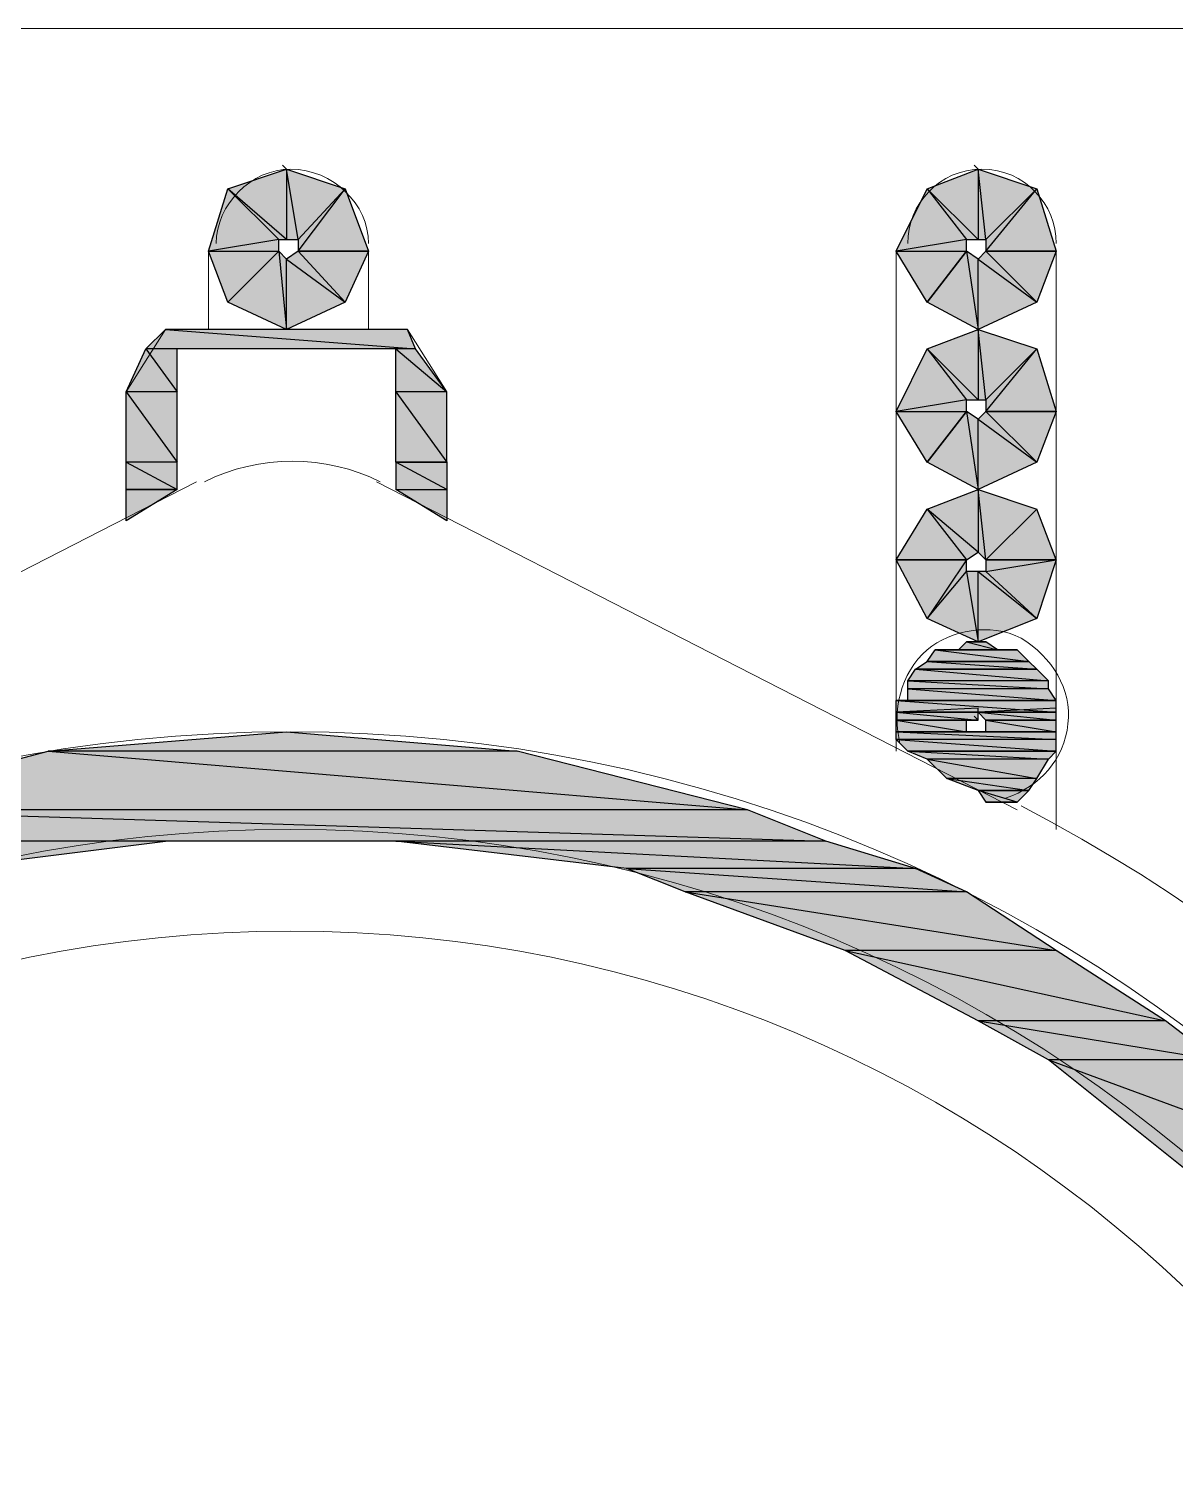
# Model space of a CAD drawing. Header units: millimetres. Extents: x 40 to 176, y -32 to 59.
# Drawn here: x 109.046 to 109.456, y 0.736 to 1.247 of the extents above; entities that cross this region are included whole.
import ezdxf

# ---------------------------------------------------------------- set-up
doc = ezdxf.new("R2010")
doc.units = ezdxf.units.MM
doc.layers.add('15 - Quadro de medição', color=6, linetype='Continuous')

msp = doc.modelspace()

# ---------------------------------------------------------------- hatches: boundary and pattern name
at = {"layer": '15 - Quadro de medição', "true_color": 0x000007}
h = msp.add_hatch(color=7, dxfattribs=at)
h.paths.add_polyline_path([(109.16781, 1.16728), (109.14267, 1.16728), (109.15943, 1.18963)])
h.paths.add_polyline_path([(109.14267, 1.16728), (109.15943, 1.18963), (109.14267, 1.17147)])
h.paths.add_polyline_path([(109.15943, 1.18963), (109.14267, 1.17147), (109.13848, 1.19661)])
h.paths.add_polyline_path([(109.14267, 1.17147), (109.13848, 1.19661), (109.13848, 1.17147)])
h.paths.add_polyline_path([(109.13848, 1.19661), (109.13848, 1.17147), (109.11753, 1.18963)])
h.paths.add_polyline_path([(109.13848, 1.17147), (109.11753, 1.18963), (109.13569, 1.17147)])
h.paths.add_polyline_path([(109.11753, 1.18963), (109.13569, 1.17147), (109.11054, 1.16728)])
h.paths.add_polyline_path([(109.13569, 1.17147), (109.11054, 1.16728), (109.13569, 1.16728)])
h.paths.add_polyline_path([(109.11054, 1.16728), (109.13569, 1.16728), (109.11753, 1.14912)])
h = msp.add_hatch(color=7, dxfattribs=at)
h.paths.add_polyline_path([(109.41364, 1.16728), (109.3885, 1.16728), (109.40666, 1.18963)])
h.paths.add_polyline_path([(109.3885, 1.16728), (109.40666, 1.18963), (109.3885, 1.17147)])
h.paths.add_polyline_path([(109.40666, 1.18963), (109.3885, 1.17147), (109.38571, 1.19661)])
h.paths.add_polyline_path([(109.3885, 1.17147), (109.38571, 1.19661), (109.38571, 1.17147)])
h.paths.add_polyline_path([(109.38571, 1.19661), (109.38571, 1.17147), (109.36755, 1.18963)])
h.paths.add_polyline_path([(109.38571, 1.17147), (109.36755, 1.18963), (109.38152, 1.17147)])
h.paths.add_polyline_path([(109.36755, 1.18963), (109.38152, 1.17147), (109.35637, 1.16728)])
h.paths.add_polyline_path([(109.38152, 1.17147), (109.35637, 1.16728), (109.38152, 1.16728)])
h.paths.add_polyline_path([(109.35637, 1.16728), (109.38152, 1.16728), (109.36755, 1.14912)])
h = msp.add_hatch(color=7, dxfattribs=at)
h.paths.add_polyline_path([(109.11753, 1.14912), (109.13569, 1.16728), (109.13848, 1.13934)])
h.paths.add_polyline_path([(109.13569, 1.16728), (109.13848, 1.13934), (109.13848, 1.16448)])
h.paths.add_polyline_path([(109.13848, 1.13934), (109.13848, 1.16448), (109.15943, 1.14912)])
h.paths.add_polyline_path([(109.13848, 1.16448), (109.15943, 1.14912), (109.14267, 1.16728)])
h.paths.add_polyline_path([(109.15943, 1.14912), (109.14267, 1.16728), (109.16781, 1.16728)])
h = msp.add_hatch(color=7, dxfattribs=at)
h.paths.add_polyline_path([(109.36755, 1.14912), (109.38152, 1.16728), (109.38571, 1.13934)])
h.paths.add_polyline_path([(109.38152, 1.16728), (109.38571, 1.13934), (109.38571, 1.16448)])
h.paths.add_polyline_path([(109.38571, 1.13934), (109.38571, 1.16448), (109.40666, 1.14912)])
h.paths.add_polyline_path([(109.38571, 1.16448), (109.40666, 1.14912), (109.3885, 1.16728)])
h.paths.add_polyline_path([(109.40666, 1.14912), (109.3885, 1.16728), (109.41364, 1.16728)])
h = msp.add_hatch(color=7, dxfattribs=at)
h.paths.add_polyline_path([(109.18178, 1.13934), (109.09518, 1.13934), (109.18457, 1.13236)])
h.paths.add_polyline_path([(109.09518, 1.13934), (109.18457, 1.13236), (109.0882, 1.13236)])
h = msp.add_hatch(color=7, dxfattribs=at)
h.paths.add_polyline_path([(109.41364, 1.11001), (109.3885, 1.11001), (109.40666, 1.13236)])
h.paths.add_polyline_path([(109.3885, 1.11001), (109.40666, 1.13236), (109.3885, 1.1142)])
h.paths.add_polyline_path([(109.40666, 1.13236), (109.3885, 1.1142), (109.38571, 1.13934)])
h.paths.add_polyline_path([(109.3885, 1.1142), (109.38571, 1.13934), (109.38571, 1.1142)])
h.paths.add_polyline_path([(109.38571, 1.13934), (109.38571, 1.1142), (109.36755, 1.13236)])
h.paths.add_polyline_path([(109.38571, 1.1142), (109.36755, 1.13236), (109.38152, 1.1142)])
h.paths.add_polyline_path([(109.36755, 1.13236), (109.38152, 1.1142), (109.35637, 1.11001)])
h.paths.add_polyline_path([(109.38152, 1.1142), (109.35637, 1.11001), (109.38152, 1.11001)])
h.paths.add_polyline_path([(109.35637, 1.11001), (109.38152, 1.11001), (109.36755, 1.09185)])
h = msp.add_hatch(color=7, dxfattribs=at)
h.paths.add_polyline_path([(109.09937, 1.13236), (109.0882, 1.13236), (109.09937, 1.11699)])
h.paths.add_polyline_path([(109.0882, 1.13236), (109.09937, 1.11699), (109.08121, 1.11699)])
h = msp.add_hatch(color=7, dxfattribs=at)
h.paths.add_polyline_path([(109.18457, 1.13236), (109.17759, 1.13236), (109.19575, 1.11699)])
h.paths.add_polyline_path([(109.17759, 1.13236), (109.19575, 1.11699), (109.17759, 1.11699)])
h = msp.add_hatch(color=7, dxfattribs=at)
h.paths.add_polyline_path([(109.09937, 1.11699), (109.08121, 1.11699), (109.09937, 1.09185)])
h.paths.add_polyline_path([(109.08121, 1.11699), (109.09937, 1.09185), (109.08121, 1.09185)])
h = msp.add_hatch(color=7, dxfattribs=at)
h.paths.add_polyline_path([(109.19575, 1.11699), (109.17759, 1.11699), (109.19575, 1.09185)])
h.paths.add_polyline_path([(109.17759, 1.11699), (109.19575, 1.09185), (109.17759, 1.09185)])
h = msp.add_hatch(color=7, dxfattribs=at)
h.paths.add_polyline_path([(109.36755, 1.09185), (109.38152, 1.11001), (109.38571, 1.08208)])
h.paths.add_polyline_path([(109.38152, 1.11001), (109.38571, 1.08208), (109.38571, 1.10722)])
h.paths.add_polyline_path([(109.38571, 1.08208), (109.38571, 1.10722), (109.40666, 1.09185)])
h.paths.add_polyline_path([(109.38571, 1.10722), (109.40666, 1.09185), (109.3885, 1.11001)])
h.paths.add_polyline_path([(109.40666, 1.09185), (109.3885, 1.11001), (109.41364, 1.11001)])
h = msp.add_hatch(color=7, dxfattribs=at)
h.paths.add_polyline_path([(109.09937, 1.09185), (109.08121, 1.09185), (109.09937, 1.08208)])
h.paths.add_polyline_path([(109.08121, 1.09185), (109.09937, 1.08208), (109.08121, 1.08208)])
h = msp.add_hatch(color=7, dxfattribs=at)
h.paths.add_polyline_path([(109.17759, 1.09185), (109.17759, 1.08208), (109.19575, 1.08208)])
h.paths.add_polyline_path([(109.17759, 1.08208), (109.19575, 1.08208), (109.19575, 1.0709)])
for points in [[(109.17759, 1.09185), (109.19575, 1.09185), (109.19575, 1.08208)], [(109.08121, 1.08208), (109.09937, 1.08208), (109.08121, 1.0709)], [(109.13848, 0.99548), (109.22089, 0.98849), (109.05328, 0.98849)], [(109.38571, 0.97453), (109.40386, 0.97453), (109.39967, 0.97034)]]:
    msp.add_hatch(color=7, dxfattribs=at).paths.add_polyline_path(points)
h = msp.add_hatch(color=7, dxfattribs=at)
h.paths.add_polyline_path([(109.41364, 1.05693), (109.40666, 1.07509), (109.3885, 1.05693)])
h.paths.add_polyline_path([(109.40666, 1.07509), (109.3885, 1.05693), (109.38571, 1.08208)])
h.paths.add_polyline_path([(109.3885, 1.05693), (109.38571, 1.08208), (109.38571, 1.05973)])
h.paths.add_polyline_path([(109.38571, 1.08208), (109.38571, 1.05973), (109.36755, 1.07509)])
h.paths.add_polyline_path([(109.38571, 1.05973), (109.36755, 1.07509), (109.38152, 1.05693)])
h.paths.add_polyline_path([(109.36755, 1.07509), (109.38152, 1.05693), (109.35637, 1.05693)])
h = msp.add_hatch(color=7, dxfattribs=at)
h.paths.add_polyline_path([(109.35637, 1.05693), (109.38152, 1.05693), (109.36755, 1.03598)])
h.paths.add_polyline_path([(109.38152, 1.05693), (109.36755, 1.03598), (109.38152, 1.05274)])
h.paths.add_polyline_path([(109.36755, 1.03598), (109.38152, 1.05274), (109.38571, 1.0276)])
h.paths.add_polyline_path([(109.38152, 1.05274), (109.38571, 1.0276), (109.38571, 1.05274)])
h.paths.add_polyline_path([(109.38571, 1.0276), (109.38571, 1.05274), (109.40666, 1.03598)])
h.paths.add_polyline_path([(109.38571, 1.05274), (109.40666, 1.03598), (109.3885, 1.05274)])
h.paths.add_polyline_path([(109.40666, 1.03598), (109.3885, 1.05274), (109.41364, 1.05693)])
h.paths.add_polyline_path([(109.3885, 1.05274), (109.41364, 1.05693), (109.3885, 1.05693)])
h = msp.add_hatch(color=7, dxfattribs=at)
h.paths.add_polyline_path([(109.3885, 1.0276), (109.38152, 1.0276), (109.39269, 1.02481)])
h.paths.add_polyline_path([(109.38152, 1.0276), (109.39269, 1.02481), (109.37872, 1.02481)])
h = msp.add_hatch(color=7, dxfattribs=at)
h.paths.add_polyline_path([(109.39967, 1.02481), (109.37034, 1.02481), (109.40386, 1.02062)])
h.paths.add_polyline_path([(109.37034, 1.02481), (109.40386, 1.02062), (109.36755, 1.02062)])
h.paths.add_polyline_path([(109.40386, 1.02062), (109.36755, 1.02062)])
h.paths.add_polyline_path([(109.36755, 1.02062), (109.40386, 1.02062), (109.40247, 1.02062)])
h = msp.add_hatch(color=7, dxfattribs=at)
h.paths.add_polyline_path([(109.39548, 1.02481), (109.37872, 1.02481)])
h.paths.add_polyline_path([(109.39548, 1.02481), (109.37872, 1.02481), (109.39269, 1.02481)])
h = msp.add_hatch(color=7, dxfattribs=at)
h.paths.add_polyline_path([(109.40666, 1.01783), (109.36336, 1.01783), (109.41085, 1.01363)])
h.paths.add_polyline_path([(109.36336, 1.01783), (109.41085, 1.01363), (109.36056, 1.01363)])
h = msp.add_hatch(color=7, dxfattribs=at)
h.paths.add_polyline_path([(109.40386, 1.02062), (109.36755, 1.02062), (109.40666, 1.01783)])
h.paths.add_polyline_path([(109.36755, 1.02062), (109.40666, 1.01783), (109.36336, 1.01783)])
h.paths.add_polyline_path([(109.40666, 1.01783), (109.36336, 1.01783)])
h.paths.add_polyline_path([(109.36336, 1.01783), (109.40666, 1.01783)])
h = msp.add_hatch(color=7, dxfattribs=at)
h.paths.add_polyline_path([(109.41085, 1.01363), (109.36056, 1.01363), (109.41085, 1.01084)])
h.paths.add_polyline_path([(109.36056, 1.01363), (109.41085, 1.01084), (109.36056, 1.01084)])
h = msp.add_hatch(color=7, dxfattribs=at)
h.paths.add_polyline_path([(109.41085, 1.01084), (109.36056, 1.01084), (109.41364, 1.00665)])
h.paths.add_polyline_path([(109.36056, 1.01084), (109.41364, 1.00665), (109.36056, 1.00665)])
h.paths.add_polyline_path([(109.41364, 1.00665), (109.36056, 1.00665), (109.35637, 1.00665)])
h = msp.add_hatch(color=7, dxfattribs=at)
h.paths.add_polyline_path([(109.41364, 1.00665), (109.35637, 1.00665), (109.41364, 1.00246)])
h.paths.add_polyline_path([(109.35637, 1.00665), (109.41364, 1.00246), (109.35637, 1.00246)])
h = msp.add_hatch(color=7, dxfattribs=at)
h.paths.add_polyline_path([(109.35637, 1.00246), (109.38571, 1.00246), (109.38571, 1.00386)])
h.paths.add_polyline_path([(109.38571, 1.00246), (109.38571, 1.00386), (109.35637, 1.00246)])
h = msp.add_hatch(color=7, dxfattribs=at)
h.paths.add_polyline_path([(109.35637, 1.00246), (109.38571, 1.00246), (109.38571, 1.00386)])
h.paths.add_polyline_path([(109.38571, 1.00246), (109.38571, 1.00386), (109.35637, 1.00246)])
h = msp.add_hatch(color=7, dxfattribs=at)
h.paths.add_polyline_path([(109.38571, 1.00246), (109.35637, 1.00246), (109.38571, 0.99967)])
h.paths.add_polyline_path([(109.35637, 1.00246), (109.38571, 0.99967), (109.35637, 0.99967)])
h = msp.add_hatch(color=7, dxfattribs=at)
h.paths.add_polyline_path([(109.38571, 1.00246), (109.41364, 1.00246), (109.41364, 1.00386)])
h.paths.add_polyline_path([(109.41364, 1.00246), (109.41364, 1.00386), (109.38571, 1.00246)])
h = msp.add_hatch(color=7, dxfattribs=at)
h.paths.add_polyline_path([(109.41364, 1.00246), (109.38571, 1.00246), (109.41364, 0.99967)])
h.paths.add_polyline_path([(109.38571, 1.00246), (109.41364, 0.99967), (109.3885, 0.99967)])
h = msp.add_hatch(color=7, dxfattribs=at)
h.paths.add_polyline_path([(109.38152, 0.99967), (109.35637, 0.99967)])
h.paths.add_polyline_path([(109.38152, 0.99967), (109.35637, 0.99967), (109.38571, 0.99967)])
h = msp.add_hatch(color=7, dxfattribs=at)
h.paths.add_polyline_path([(109.38152, 0.99967), (109.35637, 0.99967), (109.38152, 0.99548)])
h.paths.add_polyline_path([(109.35637, 0.99967), (109.38152, 0.99548), (109.35637, 0.99548)])
h = msp.add_hatch(color=7, dxfattribs=at)
h.paths.add_polyline_path([(109.41364, 0.99967), (109.3885, 0.99967), (109.41364, 0.99548)])
h.paths.add_polyline_path([(109.3885, 0.99967), (109.41364, 0.99548), (109.3885, 0.99548)])
h = msp.add_hatch(color=7, dxfattribs=at)
h.paths.add_polyline_path([(109.38571, 0.99548), (109.35637, 0.99548)])
h.paths.add_polyline_path([(109.38571, 0.99548), (109.35637, 0.99548), (109.38152, 0.99548)])
h = msp.add_hatch(color=7, dxfattribs=at)
h.paths.add_polyline_path([(109.41364, 0.99548), (109.35637, 0.99548), (109.41364, 0.99268)])
h.paths.add_polyline_path([(109.35637, 0.99548), (109.41364, 0.99268), (109.35637, 0.99268)])
h = msp.add_hatch(color=7, dxfattribs=at)
h.paths.add_polyline_path([(109.41364, 0.99268), (109.35637, 0.99268), (109.41364, 0.98849)])
h.paths.add_polyline_path([(109.35637, 0.99268), (109.41364, 0.98849), (109.36056, 0.98849)])
h.paths.add_polyline_path([(109.41364, 0.98849), (109.36056, 0.98849)])
h.paths.add_polyline_path([(109.36056, 0.98849), (109.41364, 0.98849)])
h = msp.add_hatch(color=7, dxfattribs=at)
h.paths.add_polyline_path([(109.41364, 0.99548), (109.3885, 0.99548)])
h.paths.add_polyline_path([(109.3885, 0.99548), (109.41364, 0.99548)])
h.paths.add_polyline_path([(109.41364, 0.99548), (109.3885, 0.99548)])
h.paths.add_polyline_path([(109.41364, 0.99548), (109.3885, 0.99548), (109.38571, 0.99548)])
h = msp.add_hatch(color=7, dxfattribs=at)
h.paths.add_polyline_path([(109.22089, 0.98849), (109.05328, 0.98849), (109.3033, 0.96754)])
h.paths.add_polyline_path([(109.05328, 0.98849), (109.3033, 0.96754), (108.97366, 0.96754)])
h = msp.add_hatch(color=7, dxfattribs=at)
h.paths.add_polyline_path([(109.41364, 0.98849), (109.36056, 0.98849), (109.41085, 0.9857)])
h.paths.add_polyline_path([(109.36056, 0.98849), (109.41085, 0.9857), (109.36755, 0.9857)])
h = msp.add_hatch(color=7, dxfattribs=at)
h.paths.add_polyline_path([(109.41085, 0.9857), (109.36755, 0.9857), (109.40666, 0.97872)])
h.paths.add_polyline_path([(109.36755, 0.9857), (109.40666, 0.97872), (109.37453, 0.97872)])
h = msp.add_hatch(color=7, dxfattribs=at)
h.paths.add_polyline_path([(109.40666, 0.97872), (109.37453, 0.97872), (109.40386, 0.97453)])
h.paths.add_polyline_path([(109.37453, 0.97872), (109.40386, 0.97453), (109.38571, 0.97453)])
h = msp.add_hatch(color=7, dxfattribs=at)
h.paths.add_polyline_path([(109.38571, 0.97453), (109.3885, 0.97034), (109.39967, 0.97034)])
h.paths.add_polyline_path([(109.3885, 0.97034), (109.39967, 0.97034), (109.39269, 0.97034)])
h = msp.add_hatch(color=7, dxfattribs=at)
h.paths.add_polyline_path([(109.3033, 0.96754), (108.97366, 0.96754), (109.33123, 0.95637)])
h.paths.add_polyline_path([(108.97366, 0.96754), (109.33123, 0.95637), (108.94573, 0.95637)])
h = msp.add_hatch(color=7, dxfattribs=at)
h.paths.add_polyline_path([(109.09518, 0.95637), (108.94573, 0.95637), (109.01696, 0.94659)])
h.paths.add_polyline_path([(108.94573, 0.95637), (109.01696, 0.94659), (108.9136, 0.94659)])
h = msp.add_hatch(color=7, dxfattribs=at)
h.paths.add_polyline_path([(109.33123, 0.95637), (109.17759, 0.95637), (109.36336, 0.94659)])
h.paths.add_polyline_path([(109.17759, 0.95637), (109.36336, 0.94659), (109.26, 0.94659)])
h = msp.add_hatch(color=7, dxfattribs=at)
h.paths.add_polyline_path([(109.36336, 0.94659), (109.26, 0.94659), (109.38152, 0.93821)])
h.paths.add_polyline_path([(109.26, 0.94659), (109.38152, 0.93821), (109.28095, 0.93821)])
h = msp.add_hatch(color=7, dxfattribs=at)
h.paths.add_polyline_path([(109.38152, 0.93821), (109.28095, 0.93821), (109.41364, 0.91726)])
h.paths.add_polyline_path([(109.28095, 0.93821), (109.41364, 0.91726), (109.33822, 0.91726)])
h = msp.add_hatch(color=7, dxfattribs=at)
h.paths.add_polyline_path([(109.41364, 0.91726), (109.33822, 0.91726), (109.45275, 0.89212)])
h.paths.add_polyline_path([(109.33822, 0.91726), (109.45275, 0.89212), (109.38571, 0.89212)])
h = msp.add_hatch(color=7, dxfattribs=at)
h.paths.add_polyline_path([(109.45275, 0.89212), (109.38571, 0.89212), (109.47091, 0.87815)])
h.paths.add_polyline_path([(109.38571, 0.89212), (109.47091, 0.87815), (109.41085, 0.87815)])
h = msp.add_hatch(color=7, dxfattribs=at)
h.paths.add_polyline_path([(109.47091, 0.87815), (109.41085, 0.87815), (109.517, 0.83904)])
h.paths.add_polyline_path([(109.41085, 0.87815), (109.517, 0.83904), (109.45973, 0.83904)])

# ---------------------------------------------------------------- linework, layer by layer
at = {"layer": '15 - Quadro de medição', "color": 7, "linetype": 'Continuous', "lineweight": 20, "true_color": 0x000007}
for points in [[(108.28087, 1.24689), (109.99609, 1.24689), (109.99609, -2.31903), (108.27389, -2.31903), (108.27249, -2.31763), (108.20824, -2.31903)], [(108.29484, 1.24689), (109.97514, 1.24689), (109.97514, 1.24689)], [(109.13848, 1.19661), (109.13708, 1.19801), (109.13708, 1.19801)], [(109.38571, 1.19661), (109.38431, 1.19801), (109.38431, 1.19801)], [(109.11054, 1.16728), (109.11054, 1.13934), (109.11054, 1.13934)], [(109.16781, 1.13934), (109.16781, 1.16728), (109.16781, 1.16728)], [(109.35637, 1.16728), (109.35637, 0.98849), (109.35637, 0.98849)], [(109.41364, 0.96056), (109.41364, 1.16728), (109.41364, 1.16728)], [(109.19575, 1.0709), (109.19575, 1.11699), (109.18178, 1.13934), (109.13848, 1.13934), (109.09518, 1.13934), (109.08121, 1.11699), (109.08121, 1.0709)], [(109.17759, 1.08208), (109.17759, 1.09185), (109.17759, 1.13236), (109.13848, 1.13236), (109.09937, 1.13236), (109.09937, 1.09185), (109.09937, 1.08208)], [(109.10635, 1.08487), (108.87729, 0.96754), (108.87729, 0.96754)], [(109.39967, 0.96754), (109.17061, 1.08487), (109.17061, 1.08487)], [(109.38571, 0.99967), (109.38431, 1.00106), (109.38431, 1.00106)]]:
    msp.add_lwpolyline(points, dxfattribs=at)
at = {"layer": '15 - Quadro de medição', "color": 7, "linetype": 'Continuous', "lineweight": -2, "true_color": 0x000007}
for points in [[(109.13848, 1.19661), (109.13848, 1.17147), (109.11753, 1.18963)], [(109.15943, 1.18963), (109.14267, 1.17147), (109.13848, 1.19661)], [(109.14267, 1.17147), (109.13848, 1.19661), (109.13848, 1.17147)], [(109.38571, 1.19661), (109.38571, 1.17147), (109.36755, 1.18963)], [(109.40666, 1.18963), (109.3885, 1.17147), (109.38571, 1.19661)], [(109.3885, 1.17147), (109.38571, 1.19661), (109.38571, 1.17147)], [(109.11753, 1.18963), (109.13569, 1.17147), (109.11054, 1.16728)], [(109.13848, 1.17147), (109.11753, 1.18963), (109.13569, 1.17147)], [(109.16781, 1.16728), (109.14267, 1.16728), (109.15943, 1.18963)], [(109.14267, 1.16728), (109.15943, 1.18963), (109.14267, 1.17147)], [(109.36755, 1.18963), (109.38152, 1.17147), (109.35637, 1.16728)], [(109.38571, 1.17147), (109.36755, 1.18963), (109.38152, 1.17147)], [(109.41364, 1.16728), (109.3885, 1.16728), (109.40666, 1.18963)], [(109.3885, 1.16728), (109.40666, 1.18963), (109.3885, 1.17147)], [(109.13569, 1.17147), (109.11054, 1.16728), (109.13569, 1.16728)], [(109.38152, 1.17147), (109.35637, 1.16728), (109.38152, 1.16728)], [(109.11054, 1.16728), (109.13569, 1.16728), (109.11753, 1.14912)], [(109.11753, 1.14912), (109.13569, 1.16728), (109.13848, 1.13934)], [(109.13569, 1.16728), (109.13848, 1.13934), (109.13848, 1.16448)], [(109.13848, 1.16448), (109.15943, 1.14912), (109.14267, 1.16728)], [(109.15943, 1.14912), (109.14267, 1.16728), (109.16781, 1.16728)], [(109.35637, 1.16728), (109.38152, 1.16728), (109.36755, 1.14912)], [(109.36755, 1.14912), (109.38152, 1.16728), (109.38571, 1.13934)], [(109.38152, 1.16728), (109.38571, 1.13934), (109.38571, 1.16448)], [(109.38571, 1.16448), (109.40666, 1.14912), (109.3885, 1.16728)], [(109.40666, 1.14912), (109.3885, 1.16728), (109.41364, 1.16728)], [(109.13848, 1.13934), (109.13848, 1.16448), (109.15943, 1.14912)], [(109.38571, 1.13934), (109.38571, 1.16448), (109.40666, 1.14912)], [(109.09518, 1.13934), (109.18457, 1.13236), (109.0882, 1.13236)], [(109.18178, 1.13934), (109.09518, 1.13934), (109.18457, 1.13236)], [(109.38571, 1.13934), (109.38571, 1.1142), (109.36755, 1.13236)], [(109.40666, 1.13236), (109.3885, 1.1142), (109.38571, 1.13934)], [(109.3885, 1.1142), (109.38571, 1.13934), (109.38571, 1.1142)], [(109.0882, 1.13236), (109.09937, 1.11699), (109.08121, 1.11699)], [(109.09937, 1.13236), (109.0882, 1.13236), (109.09937, 1.11699)], [(109.18457, 1.13236), (109.17759, 1.13236), (109.19575, 1.11699)], [(109.17759, 1.13236), (109.19575, 1.11699), (109.17759, 1.11699)], [(109.36755, 1.13236), (109.38152, 1.1142), (109.35637, 1.11001)], [(109.38571, 1.1142), (109.36755, 1.13236), (109.38152, 1.1142)], [(109.41364, 1.11001), (109.3885, 1.11001), (109.40666, 1.13236)], [(109.3885, 1.11001), (109.40666, 1.13236), (109.3885, 1.1142)], [(109.09937, 1.11699), (109.08121, 1.11699), (109.09937, 1.09185)], [(109.08121, 1.11699), (109.09937, 1.09185), (109.08121, 1.09185)], [(109.19575, 1.11699), (109.17759, 1.11699), (109.19575, 1.09185)], [(109.17759, 1.11699), (109.19575, 1.09185), (109.17759, 1.09185)], [(109.38152, 1.1142), (109.35637, 1.11001), (109.38152, 1.11001)], [(109.35637, 1.11001), (109.38152, 1.11001), (109.36755, 1.09185)], [(109.36755, 1.09185), (109.38152, 1.11001), (109.38571, 1.08208)], [(109.38152, 1.11001), (109.38571, 1.08208), (109.38571, 1.10722)], [(109.38571, 1.10722), (109.40666, 1.09185), (109.3885, 1.11001)], [(109.40666, 1.09185), (109.3885, 1.11001), (109.41364, 1.11001)], [(109.38571, 1.08208), (109.38571, 1.10722), (109.40666, 1.09185)], [(109.09937, 1.09185), (109.08121, 1.09185), (109.09937, 1.08208)], [(109.08121, 1.09185), (109.09937, 1.08208), (109.08121, 1.08208)], [(109.17759, 1.09185), (109.17759, 1.08208), (109.19575, 1.08208)], [(109.17759, 1.09185), (109.19575, 1.09185), (109.19575, 1.08208)], [(109.08121, 1.08208), (109.09937, 1.08208), (109.08121, 1.0709)], [(109.17759, 1.08208), (109.19575, 1.08208), (109.19575, 1.0709)], [(109.38571, 1.08208), (109.38571, 1.05973), (109.36755, 1.07509)], [(109.40666, 1.07509), (109.3885, 1.05693), (109.38571, 1.08208)], [(109.3885, 1.05693), (109.38571, 1.08208), (109.38571, 1.05973)], [(109.36755, 1.07509), (109.38152, 1.05693), (109.35637, 1.05693)], [(109.38571, 1.05973), (109.36755, 1.07509), (109.38152, 1.05693)], [(109.41364, 1.05693), (109.40666, 1.07509), (109.3885, 1.05693)], [(109.35637, 1.05693), (109.38152, 1.05693), (109.36755, 1.03598)], [(109.38152, 1.05693), (109.36755, 1.03598), (109.38152, 1.05274)], [(109.36755, 1.03598), (109.38152, 1.05274), (109.38571, 1.0276)], [(109.38152, 1.05274), (109.38571, 1.0276), (109.38571, 1.05274)], [(109.38571, 1.0276), (109.38571, 1.05274), (109.40666, 1.03598)], [(109.38571, 1.05274), (109.40666, 1.03598), (109.3885, 1.05274)], [(109.40666, 1.03598), (109.3885, 1.05274), (109.41364, 1.05693)], [(109.3885, 1.05274), (109.41364, 1.05693), (109.3885, 1.05693)], [(109.38152, 1.0276), (109.39269, 1.02481), (109.37872, 1.02481)], [(109.38571, 1.0276), (109.3885, 1.0276), (109.38152, 1.0276)], [(109.3885, 1.0276), (109.38152, 1.0276), (109.39269, 1.02481)], [(109.37034, 1.02481), (109.40386, 1.02062), (109.36755, 1.02062)], [(109.39967, 1.02481), (109.37453, 1.02481), (109.37034, 1.02481)], [(109.39967, 1.02481), (109.37034, 1.02481), (109.40386, 1.02062)], [(109.37872, 1.02481), (109.39967, 1.02481), (109.37453, 1.02481)], [(109.37453, 1.02481), (109.39967, 1.02481), (109.39967, 1.02481)], [(109.39548, 1.02481), (109.39548, 1.02481), (109.37872, 1.02481)], [(109.39548, 1.02481), (109.37872, 1.02481), (109.39269, 1.02481)], [(109.39548, 1.02481), (109.37872, 1.02481), (109.39967, 1.02481)], [(109.36336, 1.01783), (109.41085, 1.01363), (109.36056, 1.01363)], [(109.36755, 1.02062), (109.40666, 1.01783), (109.36336, 1.01783)], [(109.40666, 1.01783), (109.36336, 1.01783)], [(109.36336, 1.01783), (109.40666, 1.01783), (109.40666, 1.01783)], [(109.40666, 1.01783), (109.36336, 1.01783), (109.41085, 1.01363)], [(109.40386, 1.02062), (109.36755, 1.02062)], [(109.36755, 1.02062), (109.40386, 1.02062), (109.40247, 1.02062)], [(109.40386, 1.02062), (109.36755, 1.02062), (109.40666, 1.01783)], [(109.41085, 1.01363), (109.36056, 1.01363), (109.41085, 1.01084)], [(109.36056, 1.01363), (109.41085, 1.01084), (109.36056, 1.01084)], [(109.41364, 1.00665), (109.36056, 1.00665), (109.35637, 1.00665)], [(109.41364, 1.00665), (109.35637, 1.00665), (109.41364, 1.00246)], [(109.35637, 1.00665), (109.41364, 1.00246), (109.35637, 1.00246)], [(109.41085, 1.01084), (109.36056, 1.01084), (109.41364, 1.00665)], [(109.36056, 1.01084), (109.41364, 1.00665), (109.36056, 1.00665)], [(109.36056, 1.00665), (109.41364, 1.00665), (109.41364, 1.00665)], [(109.35637, 1.00246), (109.38571, 1.00246), (109.38571, 1.00386)], [(109.38571, 1.00246), (109.38571, 1.00386), (109.35637, 1.00246)], [(109.35637, 1.00246), (109.38571, 1.00246), (109.38571, 1.00386)], [(109.38571, 1.00246), (109.38571, 1.00386), (109.35637, 1.00246)], [(109.38571, 1.00246), (109.35637, 1.00246), (109.38571, 0.99967)], [(109.35637, 1.00246), (109.38571, 0.99967), (109.35637, 0.99967)], [(109.38571, 1.00246), (109.41364, 1.00246), (109.41364, 1.00386)], [(109.41364, 1.00246), (109.41364, 1.00386), (109.38571, 1.00246)], [(109.41364, 1.00246), (109.38571, 1.00246), (109.41364, 0.99967)], [(109.38571, 1.00246), (109.41364, 0.99967), (109.3885, 0.99967)], [(109.35637, 0.99967), (109.38571, 0.99967), (109.38571, 0.99967)], [(109.38571, 0.99967), (109.38571, 0.99967), (109.35637, 0.99967)], [(109.38152, 0.99967), (109.38152, 0.99967), (109.35637, 0.99967)], [(109.38152, 0.99967), (109.35637, 0.99967), (109.38571, 0.99967)], [(109.35637, 0.99967), (109.38152, 0.99967), (109.38152, 0.99967)], [(109.38152, 0.99967), (109.38152, 0.99967), (109.35637, 0.99967)], [(109.35637, 0.99967), (109.38152, 0.99967), (109.38152, 0.99967)], [(109.38152, 0.99967), (109.38152, 0.99967), (109.35637, 0.99967)], [(109.35637, 0.99967), (109.38152, 0.99967), (109.38152, 0.99967)], [(109.38152, 0.99967), (109.38152, 0.99967), (109.35637, 0.99967)], [(109.35637, 0.99967), (109.38152, 0.99967), (109.38152, 0.99967)], [(109.38152, 0.99967), (109.38152, 0.99967), (109.35637, 0.99967)], [(109.38152, 0.99967), (109.35637, 0.99967), (109.38152, 0.99548)], [(109.35637, 0.99967), (109.38152, 0.99548), (109.35637, 0.99548)], [(109.3885, 0.99967), (109.41364, 0.99967), (109.41364, 0.99967)], [(109.41364, 0.99967), (109.41364, 0.99967), (109.3885, 0.99967)], [(109.3885, 0.99967), (109.41364, 0.99967), (109.41364, 0.99967)], [(109.41364, 0.99967), (109.41364, 0.99967), (109.3885, 0.99967)], [(109.3885, 0.99967), (109.41364, 0.99967), (109.41364, 0.99967)], [(109.41364, 0.99967), (109.41364, 0.99967), (109.3885, 0.99967)], [(109.41364, 0.99967), (109.3885, 0.99967)], [(109.3885, 0.99967), (109.41364, 0.99967), (109.41364, 0.99967)], [(109.3885, 0.99967), (109.41364, 0.99967), (109.41364, 0.99967)], [(109.41364, 0.99967), (109.41364, 0.99967), (109.3885, 0.99967)], [(109.3885, 0.99967), (109.41364, 0.99967), (109.41364, 0.99967)], [(109.41364, 0.99967), (109.41364, 0.99967), (109.3885, 0.99967)], [(109.3885, 0.99967), (109.41364, 0.99967), (109.41364, 0.99967)], [(109.41364, 0.99967), (109.41364, 0.99967), (109.3885, 0.99967)], [(109.41364, 0.99967), (109.3885, 0.99967), (109.41364, 0.99548)], [(109.3885, 0.99967), (109.41364, 0.99548), (109.3885, 0.99548)], [(109.13848, 0.99548), (109.22089, 0.98849), (109.05328, 0.98849)], [(109.35637, 0.99548), (109.38152, 0.99548), (109.38152, 0.99548)], [(109.38152, 0.99548), (109.38152, 0.99548), (109.35637, 0.99548)], [(109.35637, 0.99548), (109.38152, 0.99548), (109.38152, 0.99548)], [(109.38152, 0.99548), (109.38152, 0.99548), (109.35637, 0.99548)], [(109.35637, 0.99548), (109.38152, 0.99548), (109.38152, 0.99548)], [(109.38152, 0.99548), (109.38152, 0.99548), (109.35637, 0.99548)], [(109.38571, 0.99548), (109.38571, 0.99548), (109.35637, 0.99548)], [(109.38571, 0.99548), (109.35637, 0.99548), (109.38152, 0.99548)], [(109.35637, 0.99548), (109.38571, 0.99548), (109.38571, 0.99548)], [(109.38571, 0.99548), (109.38571, 0.99548), (109.35637, 0.99548)], [(109.35637, 0.99548), (109.38571, 0.99548), (109.38571, 0.99548)], [(109.38571, 0.99548), (109.38571, 0.99548), (109.35637, 0.99548)], [(109.38571, 0.99548), (109.35637, 0.99548)], [(109.35637, 0.99548), (109.38571, 0.99548), (109.38571, 0.99548)], [(109.35637, 0.99548), (109.38571, 0.99548), (109.38571, 0.99548)], [(109.38571, 0.99548), (109.38571, 0.99548), (109.35637, 0.99548)], [(109.41364, 0.99548), (109.35637, 0.99548), (109.41364, 0.99268)], [(109.35637, 0.99548), (109.41364, 0.99268), (109.35637, 0.99268)], [(109.41364, 0.99268), (109.35637, 0.99268), (109.41364, 0.98849)], [(109.35637, 0.99268), (109.41364, 0.98849), (109.36056, 0.98849)], [(109.41364, 0.99548), (109.3885, 0.99548), (109.38571, 0.99548)], [(109.38571, 0.99548), (109.41364, 0.99548), (109.41364, 0.99548)], [(109.41364, 0.99548), (109.41364, 0.99548), (109.38571, 0.99548)], [(109.3885, 0.99548), (109.41364, 0.99548), (109.41364, 0.99548)], [(109.41364, 0.99548), (109.41364, 0.99548), (109.3885, 0.99548)], [(109.3885, 0.99548), (109.41364, 0.99548), (109.41364, 0.99548)], [(109.41364, 0.99548), (109.41364, 0.99548), (109.3885, 0.99548)], [(109.3885, 0.99548), (109.41364, 0.99548), (109.41364, 0.99548)], [(109.41364, 0.99548), (109.41364, 0.99548), (109.3885, 0.99548)], [(109.3885, 0.99548), (109.41364, 0.99548), (109.41364, 0.99548)], [(109.41364, 0.99548), (109.41364, 0.99548), (109.3885, 0.99548)], [(109.3885, 0.99548), (109.41364, 0.99548), (109.41364, 0.99548)], [(109.41364, 0.99548), (109.41364, 0.99548), (109.3885, 0.99548)], [(109.41364, 0.99548), (109.3885, 0.99548)], [(109.3885, 0.99548), (109.41364, 0.99548), (109.41364, 0.99548)], [(109.41364, 0.99548), (109.41364, 0.99548), (109.3885, 0.99548)], [(109.05328, 0.98849), (109.3033, 0.96754), (108.97366, 0.96754)], [(109.22089, 0.98849), (109.05328, 0.98849), (109.3033, 0.96754)], [(109.41364, 0.98849), (109.36056, 0.98849)], [(109.36056, 0.98849), (109.41364, 0.98849), (109.41364, 0.98849)], [(109.41364, 0.98849), (109.36056, 0.98849), (109.41085, 0.9857)], [(109.36056, 0.98849), (109.41085, 0.9857), (109.36755, 0.9857)], [(109.41085, 0.9857), (109.36755, 0.9857), (109.40666, 0.97872)], [(109.36755, 0.9857), (109.40666, 0.97872), (109.37453, 0.97872)], [(109.40666, 0.97872), (109.37453, 0.97872), (109.40386, 0.97453)], [(109.37453, 0.97872), (109.40386, 0.97453), (109.38571, 0.97453)], [(109.38571, 0.97453), (109.3885, 0.97034), (109.39967, 0.97034)], [(109.38571, 0.97453), (109.40386, 0.97453), (109.39967, 0.97034)], [(108.97366, 0.96754), (109.33123, 0.95637), (108.94573, 0.95637)], [(109.3033, 0.96754), (108.97366, 0.96754), (109.33123, 0.95637)], [(109.3885, 0.97034), (109.39967, 0.97034), (109.39269, 0.97034)], [(109.09518, 0.95637), (108.94573, 0.95637), (109.01696, 0.94659)], [(109.33123, 0.95637), (109.17759, 0.95637), (109.36336, 0.94659)], [(109.17759, 0.95637), (109.36336, 0.94659), (109.26, 0.94659)], [(109.36336, 0.94659), (109.26, 0.94659), (109.38152, 0.93821)], [(109.26, 0.94659), (109.38152, 0.93821), (109.28095, 0.93821)], [(109.38152, 0.93821), (109.28095, 0.93821), (109.41364, 0.91726)], [(109.28095, 0.93821), (109.41364, 0.91726), (109.33822, 0.91726)], [(109.41364, 0.91726), (109.33822, 0.91726), (109.45275, 0.89212)], [(109.33822, 0.91726), (109.45275, 0.89212), (109.38571, 0.89212)], [(109.45275, 0.89212), (109.38571, 0.89212), (109.47091, 0.87815)], [(109.38571, 0.89212), (109.47091, 0.87815), (109.41085, 0.87815)], [(109.47091, 0.87815), (109.41085, 0.87815), (109.517, 0.83904)], [(109.41085, 0.87815), (109.517, 0.83904), (109.45973, 0.83904)]]:
    msp.add_lwpolyline(points, close=True, dxfattribs=at)
at = {"layer": '15 - Quadro de medição', "color": 7, "linetype": 'Continuous', "lineweight": 20, "true_color": 0x000007}
for points in [[(109.13988, 1.19661), (109.12591, 1.19661), (109.11334, 1.18404), (109.11334, 1.17007)], [(109.16781, 1.17007), (109.16781, 1.18404), (109.15524, 1.19661), (109.13988, 1.19661)], [(109.3871, 1.19661), (109.37174, 1.19661), (109.36056, 1.18404), (109.36056, 1.17007)], [(109.41364, 1.17007), (109.41364, 1.18404), (109.40247, 1.19661), (109.3871, 1.19661)], [(109.172, 1.08487), (109.15245, 1.09465), (109.1287, 1.09465), (109.10915, 1.08487)]]:
    msp.add_open_spline(points, degree=3, dxfattribs=at)
for points in [[(109.39548, 0.97173), (109.40805, 0.97592), (109.41643, 0.9857), (109.41783, 0.99827), (109.41783, 0.99827), (109.41923, 1.01084), (109.41224, 1.02202), (109.40107, 1.029), (109.40107, 1.029), (109.3899, 1.03459), (109.37593, 1.03179), (109.36755, 1.02481), (109.36755, 1.02481), (109.35777, 1.01643), (109.35498, 1.00246), (109.35777, 0.99129)], [(109.67484, 0.46192), (109.67484, 0.75663), (109.43599, 0.99548), (109.13988, 0.99548), (109.13988, 0.99548), (108.84516, 0.99548), (108.60631, 0.75663), (108.60631, 0.46192), (108.60631, 0.46192), (108.60631, 0.1658), (108.84516, -0.07304), (109.13988, -0.07304), (109.13988, -0.07304), (109.43599, -0.07304), (109.67484, 0.1658), (109.67484, 0.46192)], [(108.87868, 0.96894), (108.64542, 0.84742), (108.52391, 0.58343), (108.58676, 0.32643), (108.58676, 0.32643), (108.64822, 0.07082), (108.87729, -0.10936), (109.13988, -0.10936), (109.13988, -0.10936), (109.40386, -0.10936), (109.63293, 0.07082), (109.69439, 0.32643), (109.69439, 0.32643), (109.75724, 0.58343), (109.63573, 0.84742), (109.40107, 0.96894)], [(109.63852, 0.46192), (109.63852, 0.73708), (109.41643, 0.96056), (109.13988, 0.96056), (109.13988, 0.96056), (108.86472, 0.96056), (108.64123, 0.73708), (108.64123, 0.46192), (108.64123, 0.46192), (108.64123, 0.18536), (108.86472, -0.03673), (109.13988, -0.03673), (109.13988, -0.03673), (109.41643, -0.03673), (109.63852, 0.18536), (109.63852, 0.46192)], [(109.6036, 0.46192), (109.6036, 0.71752), (109.39548, 0.92424), (109.13988, 0.92424), (109.13988, 0.92424), (108.88427, 0.92424), (108.67755, 0.71752), (108.67755, 0.46192), (108.67755, 0.46192), (108.67755, 0.20631), (108.88427, -0.00181), (109.13988, -0.00181), (109.13988, -0.00181), (109.39548, -0.00181), (109.6036, 0.20631), (109.6036, 0.46192)]]:
    msp.add_open_spline(points, degree=3, knots=[0, 0, 0, 0, 0.0625, 0.0625, 0.0625, 0.062501, 0.125, 0.125, 0.125, 0.125001, 0.1875, 0.1875, 0.1875, 0.187501, 1, 1, 1, 1], dxfattribs=at)

doc.saveas('drawing.dxf')
